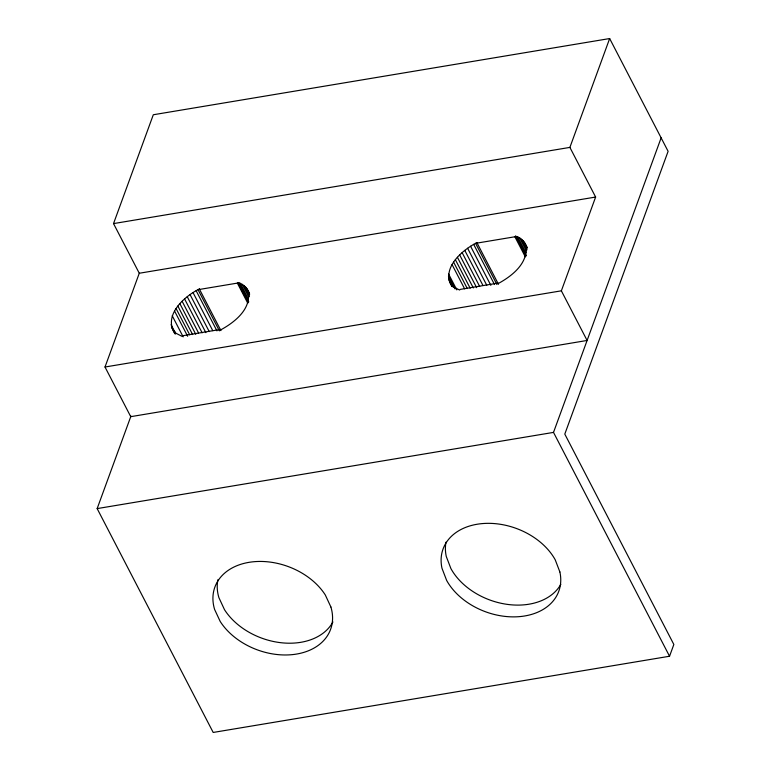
<?xml version="1.0" encoding="UTF-8"?>
<svg xmlns="http://www.w3.org/2000/svg" width="771" height="771" viewBox="0 0 771 771"><rect width="100%" height="100%" fill="white"/><g stroke="black" fill="none" stroke-linecap="round" stroke-linejoin="round"><path stroke-width="1.16" d="M451.912 286.426C440.79 268.347 462.07 250.141 476.883 242.614L477.114 243.077L514.893 236.774L515.529 236.167C521.36 237.632 525.292 242.489 527.171 247.954M174.921 333.833C162.999 315.329 183.883 296.681 199.332 288.961L199.573 289.424L237.352 283.111L237.979 282.504C243.434 283.969 247.491 288.315 249.467 293.491M609.659 38.55L569.894 147.396L595.626 197.048L561.365 290.821L587.107 340.464L130.742 416.668L105.01 367.015L139.272 273.252L113.53 223.6L153.304 114.754L609.659 38.55L668.11 151.318L564.796 434.102L673.844 644.479L669.546 656.246L213.191 732.45L97.156 508.6L130.964 416.061M669.546 656.246L553.511 432.396L661.133 137.855M113.53 223.6L569.894 147.396M139.272 273.252L595.626 197.048M105.01 367.015L561.365 290.821M97.156 508.6L553.511 432.396M172.174 328.552L175.971 333.245L182.023 336.358L182.65 335.751L220.429 329.448L220.66 329.911C234.818 322.23 252.358 308.439 247.819 290.32M449.724 282.205L453.512 286.899L459.564 290.012L460.191 289.414L497.97 283.102L498.211 283.564C512.089 275.979 528.077 263.489 526.082 245.843M524.376 242.248L527.113 247.539M523.104 240.687L526.94 248.079M521.572 239.28L527.056 249.843M519.789 238.056L526.362 250.729M517.775 237.015L525.986 252.859M516.445 236.514L526.304 255.529M515.529 236.167L525.928 256.232M514.893 236.774L525.302 256.839M476.883 242.614L498.471 284.277M475.572 243.337L496.929 284.538M473.683 244.378L494.49 284.518M470.589 246.267L490.848 285.357M467.621 248.291L486.78 285.26M464.797 250.421L482.868 285.28M462.147 252.647L479.668 286.446M459.68 254.941L476.661 287.689M457.425 257.302L473.307 287.94M455.391 259.711L470.175 288.229M453.599 262.14L467.284 288.547M452.057 264.578L464.643 288.874M448.597 274.033L456.808 289.877M448.443 276.24L455.015 288.913M448.577 278.35L452.962 286.793M449.011 280.336L452.298 286.677M246.826 288.595L249.563 293.876M248.532 292.19L249.631 294.3M245.564 287.024L249.399 294.426M244.031 285.627L249.505 296.189M242.248 284.393L248.821 297.076M240.224 283.352L248.445 299.206M238.904 282.851L248.754 301.866M237.979 282.504L248.387 302.579M237.352 283.111L247.761 303.186M199.332 288.961L220.93 330.624M198.031 289.684L219.388 330.875M196.142 290.715L216.95 330.865M193.049 292.614L212.757 330.643M190.08 294.638L209.24 331.607M187.257 296.758L205.876 332.677M184.606 298.984L202.127 332.793M182.139 301.288L198.561 332.976M179.884 303.649L195.757 334.286M177.85 306.058L192.634 334.575M176.048 308.487L189.743 334.893M174.506 310.915L187.652 336.272M172.222 315.744L183.17 336.869M171.037 324.687L175.422 333.139M174.439 331.838L175.537 333.959M171.47 326.682L174.747 333.024M332.937 621.927A61.593 44.419 20.1 0 1 281.049 642.725A61.593 44.419 20.1 0 1 224.506 609.697L218.897 597.641A61.593 44.419 20.1 0 1 217.942 579.657M560.835 584.341A61.593 44.419 20.1 0 1 506.884 604.319A61.593 44.419 20.1 0 1 450.929 568.632L446.274 556.479A61.593 44.419 20.1 0 1 446.004 542.138M330.904 607.008L325.295 594.952A61.593 44.419 20.1 0 0 251.23 562.011A61.593 44.419 20.1 0 0 214.589 609.408L220.207 621.465A61.593 44.419 20.1 0 0 294.271 654.406A61.593 44.419 20.1 0 0 330.904 607.008M559.881 571.966L555.226 559.813A61.593 44.419 20.1 0 0 483.109 523.528A61.593 44.419 20.1 0 0 441.976 568.246L446.631 580.399A61.593 44.419 20.1 0 0 518.748 616.684A61.593 44.419 20.1 0 0 559.881 571.966"/></g></svg>
